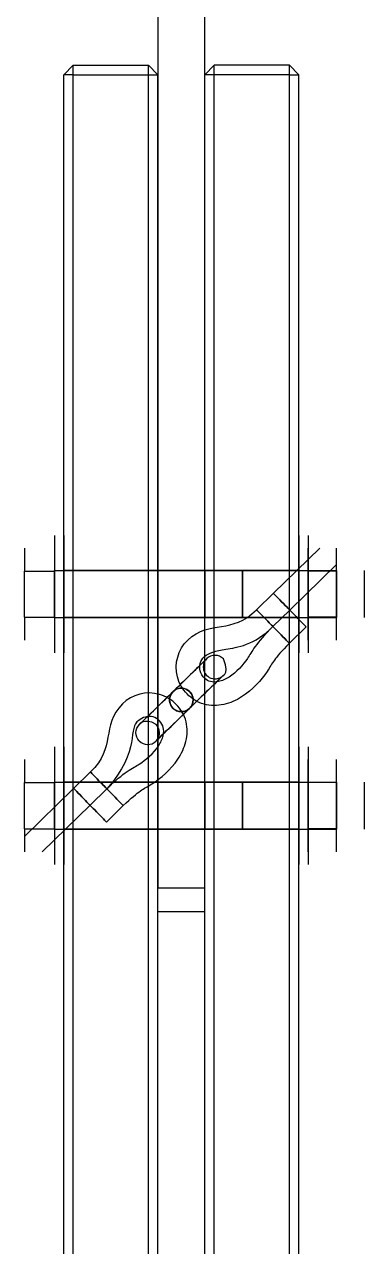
# Model space of a CAD drawing. Extents: x 0 to 2438, y 0 to 2056.
# Drawn here: x 730.6 to 766.8, y 833 to 963 of the extents above; entities that cross this region are included whole.
import ezdxf

# ---------------------------------------------------------------- set-up
doc = ezdxf.new("R2010")
doc.units = 0
doc.layers.get('0').update_dxf_attribs({"linetype": 'CONTINUOUS'})

msp = doc.modelspace()

# ---------------------------------------------------------------- linework, layer by layer
at = {"color": 253}
for p, q in [((749.773, 871.135), (749.773, 1007.27)), ((744.77, 1002.39), (744.77, 871.135)), ((734.773, 957.633), (735.771, 958.635)), ((735.771, 958.635), (743.772, 958.635)), ((735.771, 957.633), (735.771, 958.635)), ((743.772, 957.633), (743.772, 958.635)), ((744.77, 957.633), (743.772, 958.635)), ((749.773, 957.633), (750.771, 958.635)), ((758.772, 958.635), (750.771, 958.635)), ((750.771, 957.633), (750.771, 958.635)), ((759.77, 957.633), (758.772, 958.635)), ((758.772, 957.633), (758.772, 958.635)), ((734.773, 409.631), (734.773, 957.633)), ((735.771, 957.633), (734.773, 957.633)), ((735.771, 409.631), (735.771, 957.633)), ((735.771, 957.633), (743.772, 957.633)), ((743.772, 409.631), (743.772, 957.633)), ((743.772, 957.633), (744.77, 957.633)), ((744.77, 871.135), (744.77, 957.633)), ((744.77, 409.631), (744.77, 957.633)), ((749.773, 409.631), (749.773, 957.633)), ((750.771, 957.633), (749.773, 957.633)), ((758.772, 957.633), (750.771, 957.633)), ((750.771, 409.631), (750.771, 957.633)), ((758.772, 957.633), (759.77, 957.633)), ((758.772, 409.631), (758.772, 957.633)), ((759.77, 409.631), (759.77, 957.633)), ((733.771, 908.632), (733.771, 896.133)), ((734.773, 902.384), (734.773, 908.632)), ((734.773, 908.632), (734.773, 896.133)), ((759.77, 902.384), (759.77, 908.632)), ((759.77, 908.632), (759.77, 896.133)), ((760.772, 908.632), (760.772, 896.133)), ((730.571, 907.292), (730.571, 904.836)), ((733.771, 907.292), (733.771, 904.836)), ((733.771, 907.292), (733.771, 904.836)), ((761.996, 907.292), (757.065, 902.476)), ((760.772, 904.836), (760.772, 907.292)), ((760.772, 904.836), (760.772, 907.292)), ((763.771, 904.836), (763.771, 907.292)), ((730.571, 899.929), (730.571, 904.836)), ((730.571, 904.836), (733.771, 904.836)), ((733.771, 902.384), (733.771, 904.882)), ((733.771, 904.882), (733.771, 899.883)), ((733.771, 904.836), (733.771, 904.882)), ((733.771, 904.882), (733.771, 904.836)), ((733.771, 904.882), (734.773, 904.882)), ((733.771, 904.882), (749.773, 904.882)), ((733.771, 904.836), (733.771, 904.025)), ((733.771, 904.025), (733.771, 904.836)), ((733.771, 899.929), (733.771, 904.836)), ((733.771, 899.929), (733.771, 904.836)), ((734.773, 902.384), (734.773, 904.882)), ((734.773, 904.882), (734.773, 899.883)), ((734.773, 902.384), (734.773, 904.882)), ((734.773, 904.882), (734.773, 899.883)), ((744.77, 904.882), (734.773, 904.882)), ((744.77, 902.384), (744.77, 904.882)), ((744.77, 904.882), (744.77, 899.883)), ((744.77, 902.384), (744.77, 904.882)), ((744.77, 904.882), (744.77, 899.883)), ((749.773, 904.882), (744.77, 904.882)), ((749.773, 902.384), (749.773, 904.882)), ((749.773, 904.882), (749.773, 899.883)), ((749.773, 902.384), (749.773, 904.882)), ((749.773, 904.882), (749.773, 899.883)), ((749.773, 904.882), (753.773, 904.882)), ((759.77, 904.882), (749.773, 904.882)), ((753.773, 899.883), (753.773, 904.882)), ((753.773, 904.882), (753.773, 902.384)), ((753.773, 904.882), (763.771, 904.882)), ((758.811, 900.687), (763.771, 905.531)), ((759.77, 902.384), (759.77, 904.882)), ((759.77, 904.882), (759.77, 899.883)), ((759.77, 902.384), (759.77, 904.882)), ((759.77, 904.882), (759.77, 899.883)), ((759.77, 904.882), (760.772, 904.882)), ((760.772, 902.384), (760.772, 904.882)), ((760.772, 904.882), (760.772, 899.883)), ((760.772, 902.384), (760.772, 904.882)), ((760.772, 904.882), (760.772, 899.883)), ((760.772, 904.882), (763.771, 904.882)), ((760.772, 904.836), (760.772, 899.929)), ((763.771, 904.836), (760.772, 904.836)), ((760.772, 904.836), (760.772, 899.929)), ((763.771, 902.384), (763.771, 904.882)), ((763.771, 904.882), (763.771, 899.883)), ((763.771, 904.836), (763.771, 899.929)), ((766.77, 899.883), (766.77, 904.882)), ((733.771, 904.025), (733.771, 903.196)), ((733.771, 903.196), (733.771, 904.025)), ((733.771, 903.196), (733.771, 902.384)), ((733.771, 901.569), (733.771, 903.196)), ((733.771, 899.883), (733.771, 902.384)), ((733.771, 902.384), (733.771, 901.569)), ((734.773, 896.133), (734.773, 902.384)), ((734.773, 899.883), (734.773, 902.384)), ((734.773, 899.883), (734.773, 902.384)), ((744.77, 899.883), (744.77, 902.384)), ((744.77, 899.883), (744.77, 902.384)), ((749.773, 899.883), (749.773, 902.384)), ((749.773, 899.883), (749.773, 902.384)), ((753.773, 902.384), (753.773, 899.883)), ((755.276, 900.73), (757.065, 902.476)), ((757.065, 902.476), (757.086, 902.451)), ((757.086, 902.451), (757.065, 902.476)), ((757.086, 902.451), (757.065, 902.476)), ((757.065, 902.476), (757.086, 902.451)), ((757.086, 902.451), (757.149, 902.388)), ((757.149, 902.388), (757.086, 902.451)), ((757.149, 902.388), (757.086, 902.451)), ((757.086, 902.451), (757.149, 902.388)), ((757.149, 902.388), (757.255, 902.282)), ((757.255, 902.282), (757.149, 902.388)), ((757.255, 902.282), (757.149, 902.388)), ((757.149, 902.388), (757.255, 902.282)), ((757.255, 902.282), (757.393, 902.141)), ((757.393, 902.141), (757.255, 902.282)), ((757.393, 902.141), (757.255, 902.282)), ((757.255, 902.282), (757.393, 902.141)), ((757.393, 902.141), (757.558, 901.968)), ((757.558, 901.968), (757.393, 902.141)), ((757.558, 901.968), (757.393, 902.141)), ((757.393, 902.141), (757.558, 901.968)), ((759.77, 896.133), (759.77, 902.384)), ((759.77, 899.883), (759.77, 902.384)), ((759.77, 899.883), (759.77, 902.384)), ((760.772, 899.883), (760.772, 902.384)), ((760.772, 899.883), (760.772, 902.384)), ((763.771, 899.883), (763.771, 902.384)), ((733.771, 900.744), (733.771, 901.569)), ((733.771, 901.569), (733.771, 900.744)), ((757.558, 901.968), (757.742, 901.781)), ((757.742, 901.781), (757.558, 901.968)), ((757.742, 901.781), (757.558, 901.968)), ((757.558, 901.968), (757.742, 901.781)), ((757.742, 901.781), (757.936, 901.58)), ((757.936, 901.58), (757.742, 901.781)), ((757.936, 901.58), (757.742, 901.781)), ((757.742, 901.781), (757.936, 901.58)), ((757.936, 901.58), (758.134, 901.383)), ((758.134, 901.383), (757.936, 901.58)), ((758.134, 901.383), (757.936, 901.58)), ((757.936, 901.58), (758.134, 901.383)), ((758.134, 901.383), (758.317, 901.192)), ((758.317, 901.192), (758.134, 901.383)), ((758.317, 901.192), (758.134, 901.383)), ((758.134, 901.383), (758.317, 901.192)), ((758.317, 901.192), (758.483, 901.023)), ((758.483, 901.023), (758.317, 901.192)), ((758.483, 901.023), (758.317, 901.192)), ((758.317, 901.192), (758.483, 901.023)), ((758.483, 901.023), (758.62, 900.882)), ((758.62, 900.882), (758.483, 901.023)), ((758.62, 900.882), (758.483, 901.023)), ((758.483, 901.023), (758.62, 900.882)), ((758.62, 900.882), (758.723, 900.776)), ((758.723, 900.776), (758.62, 900.882)), ((758.723, 900.776), (758.62, 900.882)), ((758.62, 900.882), (758.723, 900.776)), ((730.571, 899.929), (730.571, 897.477)), ((730.571, 899.929), (733.771, 899.929)), ((733.771, 899.929), (733.771, 900.744)), ((733.771, 900.744), (733.771, 899.929)), ((733.771, 899.929), (733.771, 899.883)), ((733.771, 899.883), (733.771, 899.929)), ((733.771, 899.929), (733.771, 897.477)), ((733.771, 899.929), (733.771, 897.477)), ((733.771, 899.883), (734.773, 899.883)), ((733.771, 899.883), (749.773, 899.883)), ((744.77, 899.883), (734.773, 899.883)), ((749.773, 899.883), (744.77, 899.883)), ((749.773, 899.883), (753.773, 899.883)), ((759.77, 899.883), (749.773, 899.883)), ((753.773, 899.883), (763.771, 899.883)), ((758.811, 900.687), (757.022, 898.941)), ((757.022, 898.941), (758.811, 900.687)), ((758.723, 900.776), (758.79, 900.709)), ((758.79, 900.709), (758.723, 900.776)), ((758.79, 900.709), (758.723, 900.776)), ((758.723, 900.776), (758.79, 900.709)), ((758.79, 900.709), (758.811, 900.687)), ((758.811, 900.687), (758.79, 900.709)), ((758.811, 900.687), (758.79, 900.709)), ((758.79, 900.709), (758.811, 900.687)), ((758.832, 900.663), (758.811, 900.687)), ((758.811, 900.687), (758.832, 900.663)), ((758.896, 900.599), (758.832, 900.663)), ((758.832, 900.663), (758.896, 900.599)), ((759.001, 900.49), (758.896, 900.599)), ((758.896, 900.599), (759.001, 900.49)), ((759.139, 900.349), (759.001, 900.49)), ((759.001, 900.49), (759.139, 900.349)), ((759.305, 900.18), (759.139, 900.349)), ((759.139, 900.349), (759.305, 900.18)), ((759.492, 899.993), (759.305, 900.18)), ((759.305, 900.18), (759.492, 899.993)), ((759.682, 899.792), (759.492, 899.993)), ((759.492, 899.993), (759.682, 899.792)), ((759.876, 899.594), (759.682, 899.792)), ((759.682, 899.792), (759.876, 899.594)), ((759.77, 899.883), (760.772, 899.883)), ((760.063, 899.403), (759.876, 899.594)), ((759.876, 899.594), (760.063, 899.403)), ((763.771, 899.929), (760.772, 899.929)), ((760.772, 897.477), (760.772, 899.929)), ((760.772, 897.477), (760.772, 899.929)), ((760.772, 899.883), (763.771, 899.883)), ((763.771, 897.477), (763.771, 899.929)), ((757.043, 898.917), (757.022, 898.941)), ((757.022, 898.941), (757.043, 898.917)), ((757.107, 898.853), (757.043, 898.917)), ((757.043, 898.917), (757.107, 898.853)), ((757.213, 898.747), (757.107, 898.853)), ((757.107, 898.853), (757.213, 898.747)), ((757.35, 898.603), (757.213, 898.747)), ((757.213, 898.747), (757.35, 898.603)), ((757.516, 898.433), (757.35, 898.603)), ((757.35, 898.603), (757.516, 898.433)), ((757.7, 898.246), (757.516, 898.433)), ((757.516, 898.433), (757.7, 898.246)), ((757.894, 898.045), (757.7, 898.246)), ((757.7, 898.246), (757.894, 898.045)), ((760.557, 898.899), (758.769, 897.153)), ((760.229, 899.234), (760.063, 899.403)), ((760.063, 899.403), (760.229, 899.234)), ((760.367, 899.093), (760.229, 899.234)), ((760.229, 899.234), (760.367, 899.093)), ((760.472, 898.987), (760.367, 899.093)), ((760.367, 899.093), (760.472, 898.987)), ((760.536, 898.92), (760.472, 898.987)), ((760.472, 898.987), (760.536, 898.92)), ((760.557, 898.899), (760.536, 898.92)), ((760.536, 898.92), (760.557, 898.899)), ((758.088, 897.848), (757.894, 898.045)), ((757.894, 898.045), (758.088, 897.848)), ((758.275, 897.657), (758.088, 897.848)), ((758.088, 897.848), (758.275, 897.657)), ((758.44, 897.488), (758.275, 897.657)), ((758.275, 897.657), (758.44, 897.488)), ((758.578, 897.347), (758.44, 897.488)), ((758.44, 897.488), (758.578, 897.347)), ((758.68, 897.241), (758.578, 897.347)), ((758.578, 897.347), (758.68, 897.241)), ((758.747, 897.174), (758.68, 897.241)), ((758.68, 897.241), (758.747, 897.174)), ((758.769, 897.153), (758.747, 897.174)), ((758.747, 897.174), (758.769, 897.153)), ((748.168, 892.006), (748.168, 892.006)), ((733.771, 886.135), (733.771, 873.633)), ((734.773, 879.884), (734.773, 886.135)), ((734.773, 886.135), (734.773, 873.633)), ((759.77, 879.884), (759.77, 886.135)), ((759.77, 886.135), (759.77, 873.633)), ((760.772, 886.135), (760.772, 873.633)), ((730.571, 884.791), (730.571, 882.336)), ((733.771, 884.791), (733.771, 882.336)), ((733.771, 884.791), (733.771, 882.336)), ((760.772, 882.336), (760.772, 884.791)), ((760.772, 882.336), (760.772, 884.791)), ((763.771, 882.336), (763.771, 884.791)), ((737.598, 883.472), (735.806, 881.726)), ((730.571, 877.429), (730.571, 882.336)), ((730.571, 882.336), (733.771, 882.336)), ((735.806, 881.726), (730.571, 876.61)), ((733.771, 879.884), (733.771, 882.382)), ((733.771, 882.382), (733.771, 877.383)), ((733.771, 882.336), (733.771, 882.382)), ((733.771, 882.382), (733.771, 882.336)), ((733.771, 882.382), (734.773, 882.382)), ((733.771, 882.382), (749.773, 882.382)), ((733.771, 882.336), (733.771, 881.525)), ((733.771, 881.525), (733.771, 882.336)), ((733.771, 877.429), (733.771, 882.336)), ((733.771, 877.429), (733.771, 882.336)), ((733.771, 881.525), (733.771, 880.696)), ((733.771, 880.696), (733.771, 881.525)), ((734.773, 879.884), (734.773, 882.382)), ((734.773, 882.382), (734.773, 877.383)), ((734.773, 879.884), (734.773, 882.382)), ((734.773, 882.382), (734.773, 877.383)), ((744.77, 882.382), (734.773, 882.382)), ((735.806, 881.726), (735.831, 881.701)), ((735.831, 881.701), (735.806, 881.726)), ((735.831, 881.701), (735.806, 881.726)), ((735.806, 881.726), (735.831, 881.701)), ((735.831, 881.701), (735.894, 881.637)), ((735.894, 881.637), (735.831, 881.701)), ((735.894, 881.637), (735.831, 881.701)), ((735.831, 881.701), (735.894, 881.637)), ((735.894, 881.637), (736, 881.528)), ((736, 881.528), (735.894, 881.637)), ((736, 881.528), (735.894, 881.637)), ((735.894, 881.637), (736, 881.528)), ((736, 881.528), (736.138, 881.387)), ((736.138, 881.387), (736, 881.528)), ((736.138, 881.387), (736, 881.528)), ((736, 881.528), (736.138, 881.387)), ((736.138, 881.387), (736.304, 881.218)), ((736.304, 881.218), (736.138, 881.387)), ((736.304, 881.218), (736.138, 881.387)), ((736.138, 881.387), (736.304, 881.218)), ((737.552, 879.937), (739.345, 881.683)), ((739.345, 881.683), (737.552, 879.937)), ((739.366, 881.662), (739.345, 881.683)), ((739.345, 881.683), (739.366, 881.662)), ((739.429, 881.592), (739.366, 881.662)), ((739.366, 881.662), (739.429, 881.592)), ((739.535, 881.486), (739.429, 881.592)), ((739.429, 881.592), (739.535, 881.486)), ((739.673, 881.345), (739.535, 881.486)), ((739.535, 881.486), (739.673, 881.345)), ((739.838, 881.175), (739.673, 881.345)), ((739.673, 881.345), (739.838, 881.175)), ((744.77, 879.884), (744.77, 882.382)), ((744.77, 882.382), (744.77, 877.383)), ((744.77, 879.884), (744.77, 882.382)), ((744.77, 882.382), (744.77, 877.383)), ((749.773, 882.382), (744.77, 882.382)), ((749.773, 879.884), (749.773, 882.382)), ((749.773, 882.382), (749.773, 877.383)), ((749.773, 879.884), (749.773, 882.382)), ((749.773, 882.382), (749.773, 877.383)), ((749.773, 882.382), (753.773, 882.382)), ((759.77, 882.382), (749.773, 882.382)), ((753.773, 877.383), (753.773, 882.382)), ((753.773, 882.382), (753.773, 879.884)), ((753.773, 882.382), (763.771, 882.382)), ((759.77, 879.884), (759.77, 882.382)), ((759.77, 882.382), (759.77, 877.383)), ((759.77, 879.884), (759.77, 882.382)), ((759.77, 882.382), (759.77, 877.383)), ((759.77, 882.382), (760.772, 882.382)), ((760.772, 879.884), (760.772, 882.382)), ((760.772, 882.382), (760.772, 877.383)), ((760.772, 879.884), (760.772, 882.382)), ((760.772, 882.382), (760.772, 877.383)), ((760.772, 882.382), (763.771, 882.382)), ((760.772, 882.336), (760.772, 877.429)), ((763.771, 882.336), (760.772, 882.336)), ((760.772, 882.336), (760.772, 877.429)), ((763.771, 879.884), (763.771, 882.382)), ((763.771, 882.382), (763.771, 877.383)), ((763.771, 882.336), (763.771, 877.429)), ((766.77, 877.383), (766.77, 882.382)), ((733.771, 880.696), (733.771, 879.884)), ((733.771, 879.073), (733.771, 880.696)), ((736.304, 881.218), (736.487, 881.031)), ((736.487, 881.031), (736.304, 881.218)), ((736.487, 881.031), (736.304, 881.218)), ((736.304, 881.218), (736.487, 881.031)), ((736.487, 881.031), (736.681, 880.83)), ((736.681, 880.83), (736.487, 881.031)), ((736.681, 880.83), (736.487, 881.031)), ((736.487, 881.031), (736.681, 880.83)), ((736.681, 880.83), (736.875, 880.632)), ((736.875, 880.632), (736.681, 880.83)), ((736.875, 880.632), (736.681, 880.83)), ((736.681, 880.83), (736.875, 880.632)), ((736.875, 880.632), (737.059, 880.442)), ((737.059, 880.442), (736.875, 880.632)), ((737.059, 880.442), (736.875, 880.632)), ((736.875, 880.632), (737.059, 880.442)), ((737.059, 880.442), (737.224, 880.272)), ((737.224, 880.272), (737.059, 880.442)), ((737.224, 880.272), (737.059, 880.442)), ((737.059, 880.442), (737.224, 880.272)), ((737.224, 880.272), (737.362, 880.131)), ((737.362, 880.131), (737.224, 880.272)), ((737.362, 880.131), (737.224, 880.272)), ((737.224, 880.272), (737.362, 880.131)), ((737.362, 880.131), (737.468, 880.022)), ((737.468, 880.022), (737.362, 880.131)), ((737.468, 880.022), (737.362, 880.131)), ((737.362, 880.131), (737.468, 880.022)), ((737.468, 880.022), (737.531, 879.958)), ((737.531, 879.958), (737.468, 880.022)), ((737.531, 879.958), (737.468, 880.022)), ((737.468, 880.022), (737.531, 879.958)), ((740.022, 880.988), (739.838, 881.175)), ((739.838, 881.175), (740.022, 880.988)), ((740.216, 880.787), (740.022, 880.988)), ((740.022, 880.988), (740.216, 880.787)), ((740.41, 880.59), (740.216, 880.787)), ((740.216, 880.787), (740.41, 880.59)), ((740.593, 880.399), (740.41, 880.59)), ((740.41, 880.59), (740.593, 880.399)), ((740.763, 880.23), (740.593, 880.399)), ((740.593, 880.399), (740.763, 880.23)), ((740.9, 880.089), (740.763, 880.23)), ((740.763, 880.23), (740.9, 880.089)), ((741.003, 879.983), (740.9, 880.089)), ((740.9, 880.089), (741.003, 879.983)), ((732.473, 874.977), (737.552, 879.937)), ((733.771, 877.383), (733.771, 879.884)), ((733.771, 879.884), (733.771, 879.073)), ((733.771, 878.24), (733.771, 879.073)), ((733.771, 879.073), (733.771, 878.24)), ((734.773, 873.633), (734.773, 879.884)), ((734.773, 877.383), (734.773, 879.884)), ((734.773, 877.383), (734.773, 879.884)), ((737.531, 879.958), (737.552, 879.937)), ((737.552, 879.937), (737.531, 879.958)), ((737.552, 879.937), (737.531, 879.958)), ((737.531, 879.958), (737.552, 879.937)), ((737.577, 879.912), (737.552, 879.937)), ((737.552, 879.937), (737.577, 879.912)), ((737.641, 879.845), (737.577, 879.912)), ((737.577, 879.912), (737.641, 879.845)), ((737.747, 879.74), (737.641, 879.845)), ((737.641, 879.845), (737.747, 879.74)), ((737.884, 879.599), (737.747, 879.74)), ((737.747, 879.74), (737.884, 879.599)), ((738.05, 879.429), (737.884, 879.599)), ((737.884, 879.599), (738.05, 879.429)), ((738.233, 879.242), (738.05, 879.429)), ((738.05, 879.429), (738.233, 879.242)), ((738.427, 879.041), (738.233, 879.242)), ((738.233, 879.242), (738.427, 879.041)), ((738.621, 878.844), (738.427, 879.041)), ((738.427, 879.041), (738.621, 878.844)), ((738.808, 878.653), (738.621, 878.844)), ((738.621, 878.844), (738.808, 878.653)), ((739.302, 878.145), (741.091, 879.891)), ((741.066, 879.916), (741.003, 879.983)), ((741.003, 879.983), (741.066, 879.916)), ((741.091, 879.891), (741.066, 879.916)), ((741.066, 879.916), (741.091, 879.891)), ((744.77, 877.383), (744.77, 879.884)), ((744.77, 877.383), (744.77, 879.884)), ((749.773, 877.383), (749.773, 879.884)), ((749.773, 877.383), (749.773, 879.884)), ((753.773, 879.884), (753.773, 877.383)), ((759.77, 873.633), (759.77, 879.884)), ((759.77, 877.383), (759.77, 879.884)), ((759.77, 877.383), (759.77, 879.884)), ((760.772, 877.383), (760.772, 879.884)), ((760.772, 877.383), (760.772, 879.884)), ((763.771, 877.383), (763.771, 879.884)), ((730.571, 877.429), (730.571, 874.977)), ((730.571, 877.429), (733.771, 877.429)), ((733.771, 877.429), (733.771, 878.24)), ((733.771, 878.24), (733.771, 877.429)), ((733.771, 877.429), (733.771, 877.383)), ((733.771, 877.383), (733.771, 877.429)), ((733.771, 877.429), (733.771, 874.977)), ((733.771, 877.429), (733.771, 874.977)), ((738.971, 878.484), (738.808, 878.653)), ((738.808, 878.653), (738.971, 878.484)), ((739.108, 878.343), (738.971, 878.484)), ((738.971, 878.484), (739.108, 878.343)), ((739.214, 878.233), (739.108, 878.343)), ((739.108, 878.343), (739.214, 878.233)), ((739.278, 878.17), (739.214, 878.233)), ((739.214, 878.233), (739.278, 878.17)), ((739.302, 878.145), (739.278, 878.17)), ((739.278, 878.17), (739.302, 878.145)), ((763.771, 877.429), (760.772, 877.429)), ((760.772, 874.977), (760.772, 877.429)), ((760.772, 874.977), (760.772, 877.429)), ((763.771, 874.977), (763.771, 877.429)), ((733.771, 877.383), (734.773, 877.383)), ((733.771, 877.383), (749.773, 877.383)), ((744.77, 877.383), (734.773, 877.383)), ((749.773, 877.383), (744.77, 877.383)), ((749.773, 877.383), (753.773, 877.383)), ((759.77, 877.383), (749.773, 877.383)), ((753.773, 877.383), (763.771, 877.383)), ((759.77, 877.383), (760.772, 877.383)), ((760.772, 877.383), (763.771, 877.383)), ((744.77, 868.634), (744.77, 871.135)), ((744.77, 871.135), (749.773, 871.135)), ((749.773, 868.634), (749.773, 871.135)), ((744.77, 868.634), (749.773, 868.634))]:
    msp.add_line(p, q, dxfattribs=at)
for points in [[(747.945, 897.502), (750.401, 899.753), (752.627, 898.045), (755.276, 900.73)], [(755.276, 900.73), (755.276, 900.73), (755.368, 900.635), (755.53, 900.465)], [(755.53, 900.465), (755.368, 900.635), (755.276, 900.73), (755.276, 900.73)], [(755.53, 900.465), (755.692, 900.303), (755.922, 900.07), (756.147, 899.834)], [(756.147, 899.834), (755.922, 900.07), (755.692, 900.303), (755.53, 900.465)], [(756.147, 899.834), (756.377, 899.601), (756.606, 899.368), (756.765, 899.202)], [(756.765, 899.202), (756.606, 899.368), (756.377, 899.601), (756.147, 899.834)], [(754.214, 897.054), (755.086, 897.389), (756.031, 897.971), (757.022, 898.941)], [(757.022, 898.941), (756.091, 898.035), (755.534, 897.375), (755.138, 896.825)], [(756.765, 899.202), (756.931, 899.037), (757.022, 898.938), (757.022, 898.941)], [(757.022, 898.941), (757.022, 898.938), (756.931, 899.037), (756.765, 899.202)], [(746.845, 893.593), (746.502, 895.004), (746.915, 896.479), (747.945, 897.502)], [(752.02, 896.535), (752.588, 896.631), (753.346, 896.719), (754.214, 897.054)], [(758.769, 897.153), (757.908, 896.313), (757.463, 895.773), (757.167, 895.364)], [(749.289, 895.015), (749.363, 895.294), (749.515, 895.544), (749.692, 895.713)], [(749.692, 895.713), (749.716, 895.738), (749.741, 895.763), (749.773, 895.787)], [(749.773, 895.787), (749.956, 895.943), (750.238, 896.091), (750.626, 896.218)], [(750.866, 895.876), (750.542, 895.883), (750.214, 895.752), (749.981, 895.523)], [(750.626, 896.218), (751.007, 896.345), (751.487, 896.447), (752.02, 896.535)], [(751.745, 895.498), (751.515, 895.735), (751.194, 895.872), (750.866, 895.876)], [(754.662, 896.105), (754.528, 895.893), (754.426, 895.72), (754.313, 895.555)], [(755.138, 896.825), (754.944, 896.553), (754.786, 896.313), (754.662, 896.105)], [(748.425, 894.009), (749.046, 894.613), (749.522, 895.078), (749.773, 895.322)], [(749.773, 895.322), (749.533, 895.085), (749.074, 894.641), (748.485, 894.066)], [(749.268, 894.211), (749.205, 894.447), (749.212, 894.74), (749.289, 895.015)], [(749.773, 895.258), (749.543, 894.877), (749.543, 894.373), (749.773, 893.992)], [(749.773, 895.322), (749.907, 895.452), (749.974, 895.519), (749.977, 895.519)], [(749.875, 895.41), (749.836, 895.364), (749.801, 895.311), (749.773, 895.258)], [(749.861, 895.406), (749.833, 895.382), (749.804, 895.354), (749.773, 895.322)], [(749.797, 895.339), (749.801, 895.339), (749.815, 895.354), (749.875, 895.41)], [(749.829, 895.368), (749.812, 895.35), (749.801, 895.343), (749.797, 895.339)], [(749.903, 895.442), (749.889, 895.428), (749.861, 895.399), (749.829, 895.368)], [(749.977, 895.519), (749.974, 895.519), (749.935, 895.484), (749.861, 895.406)], [(749.924, 895.47), (749.914, 895.456), (749.928, 895.47), (749.903, 895.442)], [(749.956, 895.498), (749.942, 895.488), (749.931, 895.477), (749.924, 895.47)], [(749.977, 895.519), (749.977, 895.523), (749.963, 895.509), (749.956, 895.498)], [(749.981, 895.523), (749.977, 895.519), (749.974, 895.519), (749.977, 895.519)], [(751.724, 893.731), (751.36, 893.664), (752.546, 893.593), (751.745, 895.498)], [(754.313, 895.555), (753.872, 894.881), (753.103, 894.041), (752.348, 893.568)], [(756.786, 894.789), (756.669, 894.599), (756.546, 894.394), (756.391, 894.165)], [(757.167, 895.364), (757.019, 895.159), (756.902, 894.98), (756.786, 894.789)], [(746.305, 891.939), (747.053, 892.669), (747.811, 893.406), (748.425, 894.009)], [(748.485, 894.066), (747.882, 893.48), (747.141, 892.754), (746.397, 892.027)], [(747.882, 891.766), (747.395, 892.267), (747.028, 892.888), (746.845, 893.593)], [(749.773, 893.42), (749.522, 893.635), (749.335, 893.932), (749.268, 894.211)], [(749.773, 893.992), (749.783, 893.978), (749.79, 893.96), (749.804, 893.942)], [(750.358, 893.092), (750.161, 893.145), (749.953, 893.258), (749.773, 893.42)], [(751.064, 893.089), (750.729, 892.764), (750.284, 892.327), (749.773, 891.829)], [(749.804, 893.942), (749.949, 893.717), (750.168, 893.544), (750.422, 893.452)], [(751.237, 893.092), (750.891, 893.018), (750.595, 893.025), (750.358, 893.092)], [(750.422, 893.452), (750.676, 893.36), (750.958, 893.353), (751.216, 893.431)], [(750.665, 892.697), (751.336, 893.353), (751.727, 893.734), (751.724, 893.731)], [(751.724, 893.731), (751.724, 893.731), (751.487, 893.505), (751.064, 893.089)], [(751.216, 893.431), (751.399, 893.487), (751.572, 893.586), (751.713, 893.72)], [(752.348, 893.568), (751.971, 893.332), (751.582, 893.17), (751.237, 893.092)], [(751.713, 893.72), (751.777, 893.784), (751.769, 893.78), (751.762, 893.77)], [(751.731, 893.738), (751.713, 893.72), (751.717, 893.727), (751.72, 893.727)], [(751.72, 893.727), (751.724, 893.734), (751.72, 893.731), (751.724, 893.731)], [(751.762, 893.77), (751.752, 893.763), (751.738, 893.745), (751.731, 893.738)], [(756.391, 894.165), (755.774, 893.247), (754.856, 892.207), (753.685, 891.455)], [(744.936, 891.727), (743.532, 892.104), (742.05, 891.727), (740.999, 890.722)], [(743.839, 889.529), (744.478, 890.154), (745.388, 891.043), (746.305, 891.939)], [(744.312, 889.988), (744.915, 890.577), (745.652, 891.304), (746.397, 892.027)], [(746.735, 890.644), (746.249, 891.145), (745.638, 891.529), (744.936, 891.727)], [(747.286, 892.383), (746.598, 892.394), (746.03, 891.84), (746.023, 891.148)], [(747.272, 892.383), (746.58, 892.383), (746.023, 891.822), (746.023, 891.134)], [(746.023, 891.166), (746.03, 891.469), (746.15, 891.769), (746.361, 891.988)], [(746.037, 891.332), (746.086, 891.621), (746.22, 891.858), (746.397, 892.027)], [(746.361, 891.988), (746.615, 892.267), (747.007, 892.415), (747.381, 892.38)], [(747.102, 892.373), (746.809, 892.33), (746.573, 892.2), (746.397, 892.027)], [(747.762, 892.281), (747.529, 892.383), (747.3, 892.401), (747.102, 892.373)], [(748.52, 891.134), (748.52, 891.822), (747.959, 892.383), (747.272, 892.383)], [(748.52, 891.117), (748.531, 891.808), (747.977, 892.376), (747.286, 892.383)], [(747.381, 892.38), (747.684, 892.351), (747.977, 892.21), (748.182, 891.988)], [(748.168, 892.006), (748.048, 892.129), (747.907, 892.221), (747.762, 892.281)], [(749.685, 890.686), (748.983, 890.884), (748.372, 891.268), (747.882, 891.766)], [(749.773, 891.829), (749.268, 891.339), (748.707, 890.789), (748.143, 890.238)], [(748.15, 890.245), (749.074, 891.148), (749.998, 892.048), (750.665, 892.697)], [(748.168, 892.006), (748.284, 891.886), (748.376, 891.741), (748.432, 891.596)], [(748.182, 891.988), (748.397, 891.762), (748.52, 891.448), (748.52, 891.134)], [(740.999, 890.722), (738.692, 888.319), (740.343, 886.051), (737.598, 883.472)], [(746.111, 890.669), (746.019, 890.905), (746.005, 891.134), (746.037, 891.332)], [(746.481, 890.164), (746.185, 890.404), (746.012, 890.785), (746.023, 891.166)], [(746.023, 891.148), (746.012, 890.457), (746.566, 889.893), (747.257, 889.882)], [(746.023, 891.134), (746.023, 890.443), (746.58, 889.882), (747.272, 889.882)], [(746.375, 890.259), (746.259, 890.379), (746.167, 890.524), (746.111, 890.669)], [(747.776, 888.82), (747.593, 889.526), (747.222, 890.147), (746.735, 890.644)], [(747.257, 889.882), (747.945, 889.875), (748.513, 890.429), (748.52, 891.117)], [(747.272, 889.882), (747.959, 889.882), (748.52, 890.443), (748.52, 891.134)], [(748.52, 891.134), (748.524, 890.757), (748.344, 890.383), (748.044, 890.15)], [(748.506, 890.933), (748.457, 890.644), (748.319, 890.411), (748.143, 890.238)], [(748.432, 891.596), (748.524, 891.364), (748.538, 891.131), (748.506, 890.933)], [(751.777, 890.651), (751.103, 890.503), (750.387, 890.489), (749.685, 890.686)], [(753.685, 891.455), (753.092, 891.085), (752.454, 890.803), (751.777, 890.651)], [(744.587, 888.517), (743.267, 889.37), (742.576, 888.298), (742.819, 888.534)], [(744.259, 889.321), (743.786, 889.469), (743.088, 889.289), (742.745, 888.933)], [(742.819, 888.534), (742.819, 888.534), (743.193, 888.898), (743.839, 889.529)], [(742.936, 888.647), (743.144, 888.852), (743.638, 889.335), (744.312, 889.988)], [(744.947, 888.898), (744.746, 889.106), (744.495, 889.254), (744.259, 889.321)], [(748.143, 890.238), (747.208, 889.328), (746.277, 888.414), (745.617, 887.772)], [(745.635, 887.79), (746.301, 888.439), (747.226, 889.339), (748.15, 890.245)], [(746.375, 890.259), (746.495, 890.139), (746.637, 890.044), (746.781, 889.984)], [(747.335, 889.885), (747.028, 889.868), (746.718, 889.97), (746.481, 890.164)], [(746.781, 889.984), (747.014, 889.885), (747.243, 889.868), (747.441, 889.896)], [(748.044, 890.15), (747.843, 889.991), (747.589, 889.896), (747.335, 889.885)], [(747.441, 889.896), (747.73, 889.935), (747.966, 890.069), (748.143, 890.238)], [(742.745, 888.933), (741.507, 888.302), (742.999, 885.776), (739.345, 881.683)], [(742.442, 887.652), (742.446, 887.981), (742.583, 888.305), (742.819, 888.531)], [(742.819, 888.534), (742.819, 888.534), (742.862, 888.573), (742.936, 888.647)], [(742.819, 888.531), (742.819, 888.534), (742.819, 888.534), (742.819, 888.534)], [(744.552, 886.739), (744.721, 886.901), (745.211, 887.381), (745.723, 887.878)], [(744.672, 886.862), (745.063, 887.335), (745.024, 888.086), (744.587, 888.517)], [(745.723, 887.878), (746.129, 888.273), (746.82, 888.944), (744.672, 886.862)], [(745.349, 888.203), (745.292, 888.439), (745.148, 888.693), (744.947, 888.898)], [(745.328, 887.324), (745.412, 887.67), (745.412, 887.966), (745.349, 888.203)], [(747.755, 886.725), (747.921, 887.395), (747.952, 888.111), (747.776, 888.82)], [(742.798, 886.767), (742.569, 887), (742.438, 887.328), (742.442, 887.652)], [(742.798, 886.767), (743.024, 886.534), (743.349, 886.393), (743.677, 886.393)], [(743.677, 886.393), (744.001, 886.386), (744.329, 886.516), (744.562, 886.742)], [(744.463, 886.651), (744.4, 886.594), (744.361, 886.555), (744.552, 886.739)], [(744.629, 886.809), (744.608, 886.788), (744.53, 886.714), (744.463, 886.651)], [(745.617, 887.772), (744.954, 887.123), (744.562, 886.746), (744.566, 886.746)], [(744.562, 886.742), (744.569, 886.749), (744.566, 886.746), (744.566, 886.746)], [(744.566, 886.746), (744.569, 886.749), (744.665, 886.841), (744.848, 887.021)], [(744.566, 886.746), (744.566, 886.746), (744.569, 886.749), (744.573, 886.753)], [(744.573, 886.753), (744.576, 886.756), (744.58, 886.76), (744.583, 886.763)], [(744.583, 886.763), (744.59, 886.77), (744.605, 886.785), (744.622, 886.802)], [(744.622, 886.802), (744.64, 886.82), (744.654, 886.838), (744.629, 886.809)], [(744.827, 886.227), (745.074, 886.594), (745.243, 886.979), (745.328, 887.324)], [(744.848, 887.021), (745.028, 887.197), (745.299, 887.462), (745.635, 887.79)], [(746.905, 884.841), (747.293, 885.423), (747.589, 886.054), (747.755, 886.725)], [(742.795, 884.308), (743.476, 884.735), (744.336, 885.479), (744.827, 886.227)], [(741.5, 883.514), (741.779, 883.701), (742.026, 883.853), (742.237, 883.976)], [(742.237, 883.976), (742.449, 884.1), (742.625, 884.199), (742.795, 884.308)], [(744.135, 882.195), (745.067, 882.795), (746.129, 883.684), (746.905, 884.841)], [(737.598, 883.472), (737.595, 883.472), (737.69, 883.373), (737.852, 883.211)], [(737.852, 883.211), (737.69, 883.373), (737.595, 883.472), (737.598, 883.472)], [(737.852, 883.211), (738.015, 883.045), (738.24, 882.812), (738.47, 882.576)], [(738.47, 882.576), (738.24, 882.812), (738.015, 883.045), (737.852, 883.211)], [(739.345, 881.683), (740.272, 882.59), (740.943, 883.133), (741.5, 883.514)], [(738.47, 882.576), (738.699, 882.343), (738.925, 882.107), (739.087, 881.944)], [(739.087, 881.944), (738.925, 882.107), (738.699, 882.343), (738.47, 882.576)], [(739.087, 881.944), (739.249, 881.779), (739.345, 881.68), (739.345, 881.683)], [(739.345, 881.683), (739.345, 881.68), (739.249, 881.779), (739.087, 881.944)], [(741.091, 879.891), (741.948, 880.731), (742.498, 881.165), (742.915, 881.451)], [(742.915, 881.451), (743.126, 881.595), (743.306, 881.705), (743.497, 881.817)], [(743.497, 881.817), (743.691, 881.93), (743.899, 882.047), (744.135, 882.195)]]:
    msp.add_open_spline(points, degree=3, dxfattribs=at)

doc.saveas('drawing.dxf')
